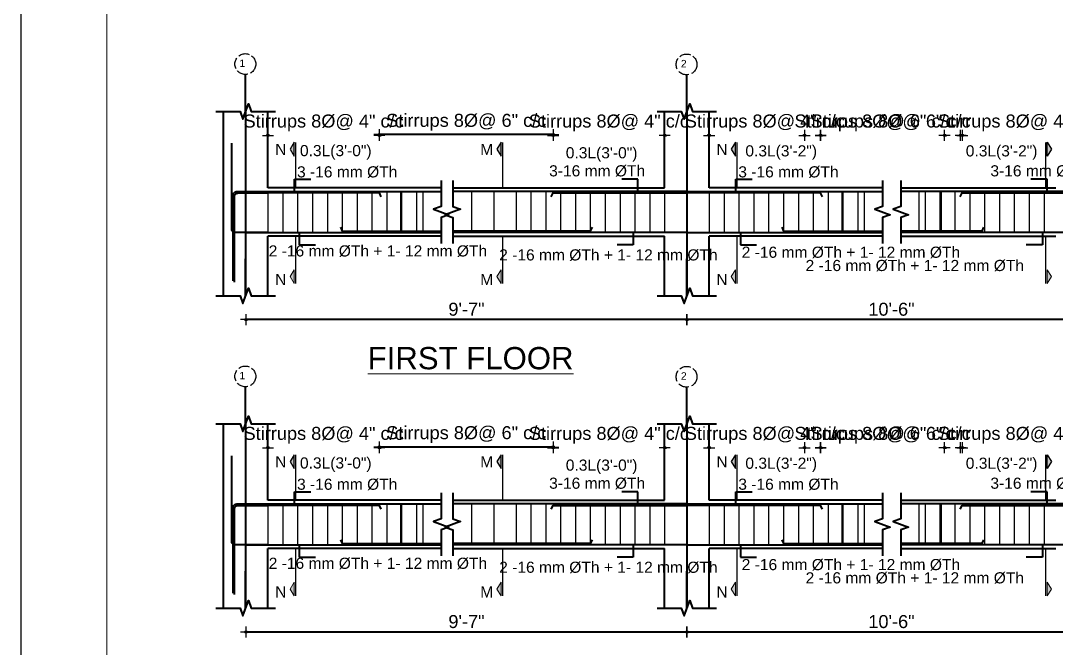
# Model space of a CAD drawing. Header units: inches. Extents: x -4597 to 93300, y -14139 to 5932.
# Drawn here: x 3378 to 3936, y -10343 to -10005 of the extents above; entities that cross this region are included whole.
import ezdxf
from ezdxf.enums import TextEntityAlignment as Align

# ---------------------------------------------------------------- set-up
doc = ezdxf.new("R2010")
doc.units = ezdxf.units.IN
doc.header["$LTSCALE"] = 0.5
doc.header["$MEASUREMENT"] = 0
doc.header["$PDMODE"] = 66
doc.linetypes.add('ACAD_ISO02W100', pattern=[15, 12, -3])
for name, color, linetype, lineweight in [('BAR', 5, 'Continuous', 40), ('ELE1', 3, 'Continuous', 9), ('HATCH1', 4, 'ACAD_ISO02W100', 13), ('TEXT', 220, 'Continuous', 9), ('wall', 20, 'Continuous', 40)]:
    doc.layers.add(name, color=color, linetype=linetype, lineweight=lineweight)
doc.layers.add('DIMENSION', color=5, linetype='Continuous')
doc.layers.add('STIRRUP', color=10, linetype='Continuous')
doc.styles.add('1.8', font='times.ttf', dxfattribs={"width": 0.8, "height": 6})
doc.styles.add('style1', font='arial.ttf', dxfattribs={"height": 7})
doc.dimstyles.new('1.4', dxfattribs={"dimscale": 0, "dimtxt": 6, "dimasz": 0.5, "dimexe": 2, "dimexo": 9, "dimgap": 2, "dimtad": 1, "dimdec": 0, "dimlfac": 0.5, "dimzin": 3, "dimdsep": 46, "dimlunit": 4, "dimtxsty": '1.8', "dimblk": 'DIM', "dimcen": 3, "dimdle": 3, "dimse1": 1, "dimse2": 1, "dimclrd": 256, "dimclre": 256, "dimclrt": 7, "dimadec": 1, "dimazin": 2, "dimtfac": 1, "dimtdec": 0, "dimtix": 1, "dimtofl": 0, "dimtmove": 2, "dimatfit": 3, "dimldrblk": 'ARW', "dimfxl": 2, "dimfrac": 2, "dimtolj": 2, "dimtzin": 0, "dimarcsym": 0})

# ---------------------------------------------------------------- blocks, each defined once
blk = doc.blocks.new('DIM')
at = {"layer": 'DIMENSION'}
h = blk.add_hatch(color=256, dxfattribs=at)
h.paths.add_polyline_path([(0, 1.3), (0, 0), (1.3, 0, 0.414214)])
h.paths.add_polyline_path([(1.3, 0), (0, 0), (0, -1.3, 0.414214)])
h.paths.add_polyline_path([(0, 0), (-1.3, 0, 0.414214), (0, -1.3)])
h.paths.add_polyline_path([(0, 1.3, 0.414214), (-1.3, 0), (0, 0)])
for p, q in [((-6, 0), (6, 0)), ((0, 6), (0, -6))]:
    blk.add_line(p, q, dxfattribs=at)
blk.add_circle((0, 0), 1.28, dxfattribs=at)
blk = doc.blocks.new('*D564')
at = {"layer": 'Defpoints', "color": 0, "ltscale": 10, "transparency": 16777216}
for p in [(88290.17, 16417.21), (88365.52, 16400.67), (88290.17, 16386.15)]:
    blk.add_point(p, dxfattribs=at)
at = {"layer": 'DIMENSION', "lineweight": -2, "ltscale": 10, "transparency": 16777216}
for p, q in [((88289.67, 16417.21), (88289.17, 16417.21)), ((88366.02, 16417.21), (88366.52, 16417.21))]:
    blk.add_line(p, q, dxfattribs=at)
at = {"layer": 'DIMENSION', "lineweight": -2, "ltscale": 10, "transparency": 16777216, "xscale": 0.5, "yscale": 0.5, "zscale": 0.5}
blk.add_blockref('DIM', (88290.17, 16417.21), dxfattribs=at)
at = {"layer": 'DIMENSION', "lineweight": -2, "ltscale": 10, "transparency": 16777216, "xscale": 0.5, "yscale": 0.5, "zscale": 0.5, "rotation": 180}
blk.add_blockref('DIM', (88365.52, 16417.21), dxfattribs=at)
at = {"layer": 'DIMENSION', "color": 7, "ltscale": 10, "transparency": 16777216, "insert": (88327.85, 16423.87), "char_height": 7, "attachment_point": 5, "style": 'style1'}
blk.add_mtext('\\A2;Stirrups 8%%C@ 6" c/c', dxfattribs=at)
blk = doc.blocks.new('ARW')
at = {"layer": 'DIMENSION'}
blk.add_lwpolyline([(10, 0, 0, 6, 0), (0, 0, 0, 0, 0), (10, 0, 0, 0, 0)], format="xyseb", dxfattribs=at)
blk = doc.blocks.new('*D565')
at = {"layer": 'Defpoints', "color": 0, "ltscale": 10, "transparency": 16777216}
for p in [(88230.17, 16417.21), (88230.17, 16403.67), (88290.17, 16386.15)]:
    blk.add_point(p, dxfattribs=at)
at = {"layer": 'DIMENSION', "lineweight": -2, "ltscale": 10, "transparency": 16777216}
for p, q in [((88229.67, 16417.21), (88229.17, 16417.21)), ((88290.67, 16417.21), (88291.17, 16417.21))]:
    blk.add_line(p, q, dxfattribs=at)
at = {"layer": 'DIMENSION', "lineweight": -2, "ltscale": 10, "transparency": 16777216, "xscale": 0.5, "yscale": 0.5, "zscale": 0.5}
blk.add_blockref('DIM', (88230.17, 16417.21), dxfattribs=at)
at = {"layer": 'DIMENSION', "lineweight": -2, "ltscale": 10, "transparency": 16777216, "xscale": 0.5, "yscale": 0.5, "zscale": 0.5, "rotation": 180}
blk.add_blockref('DIM', (88290.17, 16417.21), dxfattribs=at)
at = {"layer": 'DIMENSION', "color": 7, "ltscale": 10, "transparency": 16777216, "insert": (88260.17, 16423.87), "char_height": 7, "attachment_point": 5, "style": 'style1'}
blk.add_mtext('\\A2;Stirrups 8%%C@ 4" c/c', dxfattribs=at)
blk = doc.blocks.new('*D566')
at = {"layer": 'Defpoints', "color": 0, "ltscale": 10, "transparency": 16777216}
for p in [(88206.17, 16417.21), (88206.17, 16403.67), (88146.17, 16386.15)]:
    blk.add_point(p, dxfattribs=at)
at = {"layer": 'DIMENSION', "lineweight": -2, "ltscale": 10, "transparency": 16777216}
for p, q in [((88145.67, 16417.21), (88145.17, 16417.21)), ((88206.67, 16417.21), (88207.17, 16417.21))]:
    blk.add_line(p, q, dxfattribs=at)
at = {"layer": 'DIMENSION', "lineweight": -2, "ltscale": 10, "transparency": 16777216, "xscale": 0.5, "yscale": 0.5, "zscale": 0.5}
blk.add_blockref('DIM', (88146.17, 16417.21), dxfattribs=at)
at = {"layer": 'DIMENSION', "lineweight": -2, "ltscale": 10, "transparency": 16777216, "xscale": 0.5, "yscale": 0.5, "zscale": 0.5, "rotation": 180}
blk.add_blockref('DIM', (88206.17, 16417.21), dxfattribs=at)
at = {"layer": 'DIMENSION', "color": 7, "ltscale": 10, "transparency": 16777216, "insert": (88176.17, 16423.87), "char_height": 7, "attachment_point": 5, "style": 'style1'}
blk.add_mtext('\\A2;Stirrups 8%%C@ 4" c/c', dxfattribs=at)
blk = doc.blocks.new('*D567')
at = {"layer": 'Defpoints', "color": 0, "ltscale": 10, "transparency": 16777216}
for p in [(87992.6, 16417.21), (87992.6, 16403.67), (88052.6, 16386.15)]:
    blk.add_point(p, dxfattribs=at)
at = {"layer": 'DIMENSION', "lineweight": -2, "ltscale": 10, "transparency": 16777216}
for p, q in [((87992.1, 16417.21), (87991.6, 16417.21)), ((88053.1, 16417.21), (88053.6, 16417.21))]:
    blk.add_line(p, q, dxfattribs=at)
at = {"layer": 'DIMENSION', "lineweight": -2, "ltscale": 10, "transparency": 16777216, "xscale": 0.5, "yscale": 0.5, "zscale": 0.5}
blk.add_blockref('DIM', (87992.6, 16417.21), dxfattribs=at)
at = {"layer": 'DIMENSION', "lineweight": -2, "ltscale": 10, "transparency": 16777216, "xscale": 0.5, "yscale": 0.5, "zscale": 0.5, "rotation": 180}
blk.add_blockref('DIM', (88052.6, 16417.21), dxfattribs=at)
at = {"layer": 'DIMENSION', "color": 7, "ltscale": 10, "transparency": 16777216, "insert": (88022.6, 16423.87), "char_height": 7, "attachment_point": 5, "style": 'style1'}
blk.add_mtext('\\A2;Stirrups 8%%C@ 4" c/c', dxfattribs=at)
blk = doc.blocks.new('*D765')
at = {"layer": 'Defpoints', "color": 0, "ltscale": 10, "transparency": 16777216}
for p in [(88052.6, 16417.58), (88052.6, 16386.15), (88146.17, 16386.15)]:
    blk.add_point(p, dxfattribs=at)
at = {"layer": 'DIMENSION', "lineweight": -2, "ltscale": 10, "transparency": 16777216}
blk.add_line((88145.67, 16417.58), (88053.1, 16417.58), dxfattribs=at)
at = {"layer": 'DIMENSION', "lineweight": -2, "ltscale": 10, "transparency": 16777216, "xscale": 0.5, "yscale": 0.5, "zscale": 0.5, "rotation": 180}
blk.add_blockref('DIM', (88052.6, 16417.58), dxfattribs=at)
at = {"layer": 'DIMENSION', "lineweight": -2, "ltscale": 10, "transparency": 16777216, "xscale": 0.5, "yscale": 0.5, "zscale": 0.5}
blk.add_blockref('DIM', (88146.17, 16417.58), dxfattribs=at)
at = {"layer": 'DIMENSION', "color": 7, "ltscale": 10, "transparency": 16777216, "insert": (88099.39, 16424.24), "char_height": 7, "attachment_point": 5, "style": 'style1'}
blk.add_mtext('\\A2;Stirrups 8%%C@ 6" c/c', dxfattribs=at)
blk = doc.blocks.new('*D568')
at = {"layer": 'Defpoints', "color": 0, "ltscale": 10, "transparency": 16777216}
for p in [(88218.17, 16330.71), (88438.43, 16330.71), (88218.17, 16317.9)]:
    blk.add_point(p, dxfattribs=at)
at = {"layer": 'DIMENSION', "lineweight": -2, "ltscale": 10, "transparency": 16777216}
blk.add_line((88437.93, 16317.9), (88218.67, 16317.9), dxfattribs=at)
at = {"layer": 'DIMENSION', "lineweight": -2, "ltscale": 10, "transparency": 16777216, "xscale": 0.5, "yscale": 0.5, "zscale": 0.5, "rotation": 180}
blk.add_blockref('DIM', (88218.17, 16317.9), dxfattribs=at)
at = {"layer": 'DIMENSION', "lineweight": -2, "ltscale": 10, "transparency": 16777216, "xscale": 0.5, "yscale": 0.5, "zscale": 0.5}
blk.add_blockref('DIM', (88438.43, 16317.9), dxfattribs=at)
at = {"layer": 'DIMENSION', "color": 7, "ltscale": 10, "transparency": 16777216, "insert": (88328.3, 16323.48), "char_height": 7, "attachment_point": 5, "style": 'style1'}
blk.add_mtext('\\A2;10\'-6"', dxfattribs=at)
blk = doc.blocks.new('*D569')
at = {"layer": 'Defpoints', "color": 0, "ltscale": 10, "transparency": 16777216}
for p in [(87980.82, 16330.71), (88218.17, 16330.71), (87980.82, 16317.9)]:
    blk.add_point(p, dxfattribs=at)
at = {"layer": 'DIMENSION', "lineweight": -2, "ltscale": 10, "transparency": 16777216}
blk.add_line((88217.67, 16317.9), (87981.32, 16317.9), dxfattribs=at)
at = {"layer": 'DIMENSION', "lineweight": -2, "ltscale": 10, "transparency": 16777216, "xscale": 0.5, "yscale": 0.5, "zscale": 0.5, "rotation": 180}
blk.add_blockref('DIM', (87980.82, 16317.9), dxfattribs=at)
at = {"layer": 'DIMENSION', "lineweight": -2, "ltscale": 10, "transparency": 16777216, "xscale": 0.5, "yscale": 0.5, "zscale": 0.5}
blk.add_blockref('DIM', (88218.17, 16317.9), dxfattribs=at)
at = {"layer": 'DIMENSION', "color": 7, "ltscale": 10, "transparency": 16777216, "insert": (88099.49, 16323.48), "char_height": 7, "attachment_point": 5, "style": 'style1'}
blk.add_mtext('\\A2;9\'-7"', dxfattribs=at)
blk = doc.blocks.new('*D572')
at = {"layer": 'Defpoints', "color": 0, "ltscale": 10, "transparency": 16777216}
for p in [(88356.87, 16417.21), (88281.52, 16400.67), (88356.87, 16386.15)]:
    blk.add_point(p, dxfattribs=at)
at = {"layer": 'DIMENSION', "lineweight": -2, "ltscale": 10, "transparency": 16777216}
for p, q in [((88281.02, 16417.21), (88280.52, 16417.21)), ((88357.37, 16417.21), (88357.87, 16417.21))]:
    blk.add_line(p, q, dxfattribs=at)
at = {"layer": 'DIMENSION', "lineweight": -2, "ltscale": 10, "transparency": 16777216, "xscale": 0.5, "yscale": 0.5, "zscale": 0.5}
blk.add_blockref('DIM', (88281.52, 16417.21), dxfattribs=at)
at = {"layer": 'DIMENSION', "lineweight": -2, "ltscale": 10, "transparency": 16777216, "xscale": 0.5, "yscale": 0.5, "zscale": 0.5, "rotation": 180}
blk.add_blockref('DIM', (88356.87, 16417.21), dxfattribs=at)
at = {"layer": 'DIMENSION', "color": 7, "ltscale": 10, "transparency": 16777216, "insert": (88319.2, 16423.87), "char_height": 7, "attachment_point": 5, "style": 'style1'}
blk.add_mtext('\\A2;Stirrups 8%%C@ 6" c/c', dxfattribs=at)
blk = doc.blocks.new('*D573')
at = {"layer": 'Defpoints', "color": 0, "ltscale": 10, "transparency": 16777216}
for p in [(88426.43, 16417.21), (88426.43, 16403.67), (88366.43, 16386.15)]:
    blk.add_point(p, dxfattribs=at)
at = {"layer": 'DIMENSION', "lineweight": -2, "ltscale": 10, "transparency": 16777216}
for p, q in [((88365.93, 16417.21), (88365.43, 16417.21)), ((88426.93, 16417.21), (88427.43, 16417.21))]:
    blk.add_line(p, q, dxfattribs=at)
at = {"layer": 'DIMENSION', "lineweight": -2, "ltscale": 10, "transparency": 16777216, "xscale": 0.5, "yscale": 0.5, "zscale": 0.5}
blk.add_blockref('DIM', (88366.43, 16417.21), dxfattribs=at)
at = {"layer": 'DIMENSION', "lineweight": -2, "ltscale": 10, "transparency": 16777216, "xscale": 0.5, "yscale": 0.5, "zscale": 0.5, "rotation": 180}
blk.add_blockref('DIM', (88426.43, 16417.21), dxfattribs=at)
at = {"layer": 'DIMENSION', "color": 7, "ltscale": 10, "transparency": 16777216, "insert": (88396.43, 16423.87), "char_height": 7, "attachment_point": 5, "style": 'style1'}
blk.add_mtext('\\A2;Stirrups 8%%C@ 4" c/c', dxfattribs=at)
blk = doc.blocks.new('*D592')
at = {"layer": 'Defpoints', "color": 0, "ltscale": 10, "transparency": 16777216}
for p in [(88290.17, 16585.5), (88365.52, 16568.96), (88290.17, 16554.45)]:
    blk.add_point(p, dxfattribs=at)
at = {"layer": 'DIMENSION', "lineweight": -2, "ltscale": 10, "transparency": 16777216}
for p, q in [((88289.67, 16585.5), (88289.17, 16585.5)), ((88366.02, 16585.5), (88366.52, 16585.5))]:
    blk.add_line(p, q, dxfattribs=at)
at = {"layer": 'DIMENSION', "lineweight": -2, "ltscale": 10, "transparency": 16777216, "xscale": 0.5, "yscale": 0.5, "zscale": 0.5}
blk.add_blockref('DIM', (88290.17, 16585.5), dxfattribs=at)
at = {"layer": 'DIMENSION', "lineweight": -2, "ltscale": 10, "transparency": 16777216, "xscale": 0.5, "yscale": 0.5, "zscale": 0.5, "rotation": 180}
blk.add_blockref('DIM', (88365.52, 16585.5), dxfattribs=at)
at = {"layer": 'DIMENSION', "color": 7, "ltscale": 10, "transparency": 16777216, "insert": (88327.85, 16592.16), "char_height": 7, "attachment_point": 5, "style": 'style1'}
blk.add_mtext('\\A2;Stirrups 8%%C@ 6" c/c', dxfattribs=at)
blk = doc.blocks.new('*D593')
at = {"layer": 'Defpoints', "color": 0, "ltscale": 10, "transparency": 16777216}
for p in [(88230.17, 16585.5), (88230.17, 16571.96), (88290.17, 16554.45)]:
    blk.add_point(p, dxfattribs=at)
at = {"layer": 'DIMENSION', "lineweight": -2, "ltscale": 10, "transparency": 16777216}
for p, q in [((88229.67, 16585.5), (88229.17, 16585.5)), ((88290.67, 16585.5), (88291.17, 16585.5))]:
    blk.add_line(p, q, dxfattribs=at)
at = {"layer": 'DIMENSION', "lineweight": -2, "ltscale": 10, "transparency": 16777216, "xscale": 0.5, "yscale": 0.5, "zscale": 0.5}
blk.add_blockref('DIM', (88230.17, 16585.5), dxfattribs=at)
at = {"layer": 'DIMENSION', "lineweight": -2, "ltscale": 10, "transparency": 16777216, "xscale": 0.5, "yscale": 0.5, "zscale": 0.5, "rotation": 180}
blk.add_blockref('DIM', (88290.17, 16585.5), dxfattribs=at)
at = {"layer": 'DIMENSION', "color": 7, "ltscale": 10, "transparency": 16777216, "insert": (88260.17, 16592.16), "char_height": 7, "attachment_point": 5, "style": 'style1'}
blk.add_mtext('\\A2;Stirrups 8%%C@ 4" c/c', dxfattribs=at)
blk = doc.blocks.new('*D594')
at = {"layer": 'Defpoints', "color": 0, "ltscale": 10, "transparency": 16777216}
for p in [(88206.17, 16585.5), (88206.17, 16571.96), (88146.17, 16554.45)]:
    blk.add_point(p, dxfattribs=at)
at = {"layer": 'DIMENSION', "lineweight": -2, "ltscale": 10, "transparency": 16777216}
for p, q in [((88145.67, 16585.5), (88145.17, 16585.5)), ((88206.67, 16585.5), (88207.17, 16585.5))]:
    blk.add_line(p, q, dxfattribs=at)
at = {"layer": 'DIMENSION', "lineweight": -2, "ltscale": 10, "transparency": 16777216, "xscale": 0.5, "yscale": 0.5, "zscale": 0.5}
blk.add_blockref('DIM', (88146.17, 16585.5), dxfattribs=at)
at = {"layer": 'DIMENSION', "lineweight": -2, "ltscale": 10, "transparency": 16777216, "xscale": 0.5, "yscale": 0.5, "zscale": 0.5, "rotation": 180}
blk.add_blockref('DIM', (88206.17, 16585.5), dxfattribs=at)
at = {"layer": 'DIMENSION', "color": 7, "ltscale": 10, "transparency": 16777216, "insert": (88176.17, 16592.16), "char_height": 7, "attachment_point": 5, "style": 'style1'}
blk.add_mtext('\\A2;Stirrups 8%%C@ 4" c/c', dxfattribs=at)
blk = doc.blocks.new('*D595')
at = {"layer": 'Defpoints', "color": 0, "ltscale": 10, "transparency": 16777216}
for p in [(87992.6, 16585.5), (87992.6, 16571.96), (88052.6, 16554.45)]:
    blk.add_point(p, dxfattribs=at)
at = {"layer": 'DIMENSION', "lineweight": -2, "ltscale": 10, "transparency": 16777216}
for p, q in [((87992.1, 16585.5), (87991.6, 16585.5)), ((88053.1, 16585.5), (88053.6, 16585.5))]:
    blk.add_line(p, q, dxfattribs=at)
at = {"layer": 'DIMENSION', "lineweight": -2, "ltscale": 10, "transparency": 16777216, "xscale": 0.5, "yscale": 0.5, "zscale": 0.5}
blk.add_blockref('DIM', (87992.6, 16585.5), dxfattribs=at)
at = {"layer": 'DIMENSION', "lineweight": -2, "ltscale": 10, "transparency": 16777216, "xscale": 0.5, "yscale": 0.5, "zscale": 0.5, "rotation": 180}
blk.add_blockref('DIM', (88052.6, 16585.5), dxfattribs=at)
at = {"layer": 'DIMENSION', "color": 7, "ltscale": 10, "transparency": 16777216, "insert": (88022.6, 16592.16), "char_height": 7, "attachment_point": 5, "style": 'style1'}
blk.add_mtext('\\A2;Stirrups 8%%C@ 4" c/c', dxfattribs=at)
blk = doc.blocks.new('*D767')
at = {"layer": 'Defpoints', "color": 0, "ltscale": 10, "transparency": 16777216}
for p in [(88052.6, 16585.87), (88052.6, 16554.45), (88146.17, 16554.45)]:
    blk.add_point(p, dxfattribs=at)
at = {"layer": 'DIMENSION', "lineweight": -2, "ltscale": 10, "transparency": 16777216}
blk.add_line((88145.67, 16585.87), (88053.1, 16585.87), dxfattribs=at)
at = {"layer": 'DIMENSION', "lineweight": -2, "ltscale": 10, "transparency": 16777216, "xscale": 0.5, "yscale": 0.5, "zscale": 0.5, "rotation": 180}
blk.add_blockref('DIM', (88052.6, 16585.87), dxfattribs=at)
at = {"layer": 'DIMENSION', "lineweight": -2, "ltscale": 10, "transparency": 16777216, "xscale": 0.5, "yscale": 0.5, "zscale": 0.5}
blk.add_blockref('DIM', (88146.17, 16585.87), dxfattribs=at)
at = {"layer": 'DIMENSION', "color": 7, "ltscale": 10, "transparency": 16777216, "insert": (88099.39, 16592.53), "char_height": 7, "attachment_point": 5, "style": 'style1'}
blk.add_mtext('\\A2;Stirrups 8%%C@ 6" c/c', dxfattribs=at)
blk = doc.blocks.new('*D596')
at = {"layer": 'Defpoints', "color": 0, "ltscale": 10, "transparency": 16777216}
for p in [(88218.17, 16499.01), (88438.43, 16499.01), (88218.17, 16486.19)]:
    blk.add_point(p, dxfattribs=at)
at = {"layer": 'DIMENSION', "lineweight": -2, "ltscale": 10, "transparency": 16777216}
blk.add_line((88437.93, 16486.19), (88218.67, 16486.19), dxfattribs=at)
at = {"layer": 'DIMENSION', "lineweight": -2, "ltscale": 10, "transparency": 16777216, "xscale": 0.5, "yscale": 0.5, "zscale": 0.5, "rotation": 180}
blk.add_blockref('DIM', (88218.17, 16486.19), dxfattribs=at)
at = {"layer": 'DIMENSION', "lineweight": -2, "ltscale": 10, "transparency": 16777216, "xscale": 0.5, "yscale": 0.5, "zscale": 0.5}
blk.add_blockref('DIM', (88438.43, 16486.19), dxfattribs=at)
at = {"layer": 'DIMENSION', "color": 7, "ltscale": 10, "transparency": 16777216, "insert": (88328.3, 16491.77), "char_height": 7, "attachment_point": 5, "style": 'style1'}
blk.add_mtext('\\A2;10\'-6"', dxfattribs=at)
blk = doc.blocks.new('*D597')
at = {"layer": 'Defpoints', "color": 0, "ltscale": 10, "transparency": 16777216}
for p in [(87980.82, 16499.01), (88218.17, 16499.01), (87980.82, 16486.19)]:
    blk.add_point(p, dxfattribs=at)
at = {"layer": 'DIMENSION', "lineweight": -2, "ltscale": 10, "transparency": 16777216}
blk.add_line((88217.67, 16486.19), (87981.32, 16486.19), dxfattribs=at)
at = {"layer": 'DIMENSION', "lineweight": -2, "ltscale": 10, "transparency": 16777216, "xscale": 0.5, "yscale": 0.5, "zscale": 0.5, "rotation": 180}
blk.add_blockref('DIM', (87980.82, 16486.19), dxfattribs=at)
at = {"layer": 'DIMENSION', "lineweight": -2, "ltscale": 10, "transparency": 16777216, "xscale": 0.5, "yscale": 0.5, "zscale": 0.5}
blk.add_blockref('DIM', (88218.17, 16486.19), dxfattribs=at)
at = {"layer": 'DIMENSION', "color": 7, "ltscale": 10, "transparency": 16777216, "insert": (88099.49, 16491.77), "char_height": 7, "attachment_point": 5, "style": 'style1'}
blk.add_mtext('\\A2;9\'-7"', dxfattribs=at)
blk = doc.blocks.new('*D600')
at = {"layer": 'Defpoints', "color": 0, "ltscale": 10, "transparency": 16777216}
for p in [(88356.87, 16585.5), (88281.52, 16568.96), (88356.87, 16554.45)]:
    blk.add_point(p, dxfattribs=at)
at = {"layer": 'DIMENSION', "lineweight": -2, "ltscale": 10, "transparency": 16777216}
for p, q in [((88281.02, 16585.5), (88280.52, 16585.5)), ((88357.37, 16585.5), (88357.87, 16585.5))]:
    blk.add_line(p, q, dxfattribs=at)
at = {"layer": 'DIMENSION', "lineweight": -2, "ltscale": 10, "transparency": 16777216, "xscale": 0.5, "yscale": 0.5, "zscale": 0.5}
blk.add_blockref('DIM', (88281.52, 16585.5), dxfattribs=at)
at = {"layer": 'DIMENSION', "lineweight": -2, "ltscale": 10, "transparency": 16777216, "xscale": 0.5, "yscale": 0.5, "zscale": 0.5, "rotation": 180}
blk.add_blockref('DIM', (88356.87, 16585.5), dxfattribs=at)
at = {"layer": 'DIMENSION', "color": 7, "ltscale": 10, "transparency": 16777216, "insert": (88319.2, 16592.16), "char_height": 7, "attachment_point": 5, "style": 'style1'}
blk.add_mtext('\\A2;Stirrups 8%%C@ 6" c/c', dxfattribs=at)
blk = doc.blocks.new('*D601')
at = {"layer": 'Defpoints', "color": 0, "ltscale": 10, "transparency": 16777216}
for p in [(88426.43, 16585.5), (88426.43, 16571.96), (88366.43, 16554.45)]:
    blk.add_point(p, dxfattribs=at)
at = {"layer": 'DIMENSION', "lineweight": -2, "ltscale": 10, "transparency": 16777216}
for p, q in [((88365.93, 16585.5), (88365.43, 16585.5)), ((88426.93, 16585.5), (88427.43, 16585.5))]:
    blk.add_line(p, q, dxfattribs=at)
at = {"layer": 'DIMENSION', "lineweight": -2, "ltscale": 10, "transparency": 16777216, "xscale": 0.5, "yscale": 0.5, "zscale": 0.5}
blk.add_blockref('DIM', (88366.43, 16585.5), dxfattribs=at)
at = {"layer": 'DIMENSION', "lineweight": -2, "ltscale": 10, "transparency": 16777216, "xscale": 0.5, "yscale": 0.5, "zscale": 0.5, "rotation": 180}
blk.add_blockref('DIM', (88426.43, 16585.5), dxfattribs=at)
at = {"layer": 'DIMENSION', "color": 7, "ltscale": 10, "transparency": 16777216, "insert": (88396.43, 16592.16), "char_height": 7, "attachment_point": 5, "style": 'style1'}
blk.add_mtext('\\A2;Stirrups 8%%C@ 4" c/c', dxfattribs=at)
blk = doc.blocks.new('1111111')
at = {"layer": 'TEXT', "ltscale": 10}
for points in [[(88006.8, 16581.74), (88006.8, 16574.24), (88004.49, 16577.99)], [(88118.18, 16581.74), (88118.18, 16574.24), (88115.87, 16577.99)], [(88244.37, 16581.74), (88244.37, 16574.24), (88242.06, 16577.99)], [(88412.22, 16581.74), (88412.22, 16574.24), (88414.53, 16577.99)], [(88006.8, 16505.61), (88006.8, 16513.11), (88004.49, 16509.36)], [(88118.18, 16505.61), (88118.18, 16513.11), (88115.87, 16509.36)], [(88244.37, 16505.61), (88244.37, 16513.11), (88242.06, 16509.36)], [(88412.22, 16505.61), (88412.22, 16513.11), (88414.53, 16509.36)], [(88006.8, 16413.45), (88006.8, 16405.95), (88004.49, 16409.7)], [(88118.18, 16413.45), (88118.18, 16405.95), (88115.87, 16409.7)], [(88244.37, 16413.45), (88244.37, 16405.95), (88242.06, 16409.7)], [(88412.22, 16413.45), (88412.22, 16405.95), (88414.53, 16409.7)], [(88006.8, 16337.31), (88006.8, 16344.81), (88004.49, 16341.06)], [(88118.18, 16337.31), (88118.18, 16344.81), (88115.87, 16341.06)], [(88244.37, 16337.31), (88244.37, 16344.81), (88242.06, 16341.06)], [(88412.22, 16337.31), (88412.22, 16344.81), (88414.53, 16341.06)]]:
    blk.add_hatch(color=256, dxfattribs=at).paths.add_polyline_path(points)
for p, q in [((87980.6, 16598.36), (87980.6, 16618.32)), ((88218.17, 16598.36), (88218.17, 16618.32)), ((87980.6, 16598.36), (87980.6, 16499.01)), ((88218.17, 16598.36), (88218.17, 16499.01)), ((87980.6, 16499.01), (87980.6, 16518.96)), ((88218.17, 16499.01), (88218.17, 16518.96)), ((87980.6, 16430.07), (87980.6, 16450.02)), ((88218.17, 16430.07), (88218.17, 16450.02)), ((87980.6, 16430.07), (87980.6, 16330.71)), ((88218.17, 16430.07), (88218.17, 16330.71)), ((87980.6, 16330.71), (87980.6, 16350.67)), ((88218.17, 16330.71), (88218.17, 16350.67))]:
    blk.add_line(p, q)
at = {"ltscale": 10}
for p, q in [((87968.6, 16554.45), (87968.6, 16598.36)), ((87992.6, 16557.2), (87992.6, 16598.36)), ((88206.17, 16557.2), (88206.17, 16598.36)), ((88230.17, 16557.2), (88230.17, 16598.36)), ((87968.6, 16499.01), (87968.6, 16554.45)), ((88085.95, 16557.2), (87992.6, 16557.2)), ((88092.17, 16557.2), (88206.17, 16557.2)), ((88323.52, 16557.2), (88230.17, 16557.2)), ((88333.34, 16557.2), (88416.87, 16557.2)), ((88085.95, 16531.2), (87992.6, 16531.2)), ((87992.6, 16499.01), (87992.6, 16531.2)), ((88092.17, 16531.2), (88206.17, 16531.2)), ((88206.17, 16499.01), (88206.17, 16531.2)), ((88323.52, 16531.2), (88230.17, 16531.2)), ((88230.17, 16499.01), (88230.17, 16531.2)), ((88333.34, 16531.2), (88416.87, 16531.2)), ((87968.6, 16386.15), (87968.6, 16430.07)), ((87992.6, 16388.9), (87992.6, 16430.07)), ((88206.17, 16388.9), (88206.17, 16430.07)), ((88230.17, 16388.9), (88230.17, 16430.07)), ((87968.6, 16330.71), (87968.6, 16386.15)), ((88085.95, 16388.9), (87992.6, 16388.9)), ((88092.17, 16388.9), (88206.17, 16388.9)), ((88323.52, 16388.9), (88230.17, 16388.9)), ((88333.34, 16388.9), (88416.87, 16388.9)), ((88085.95, 16362.9), (87992.6, 16362.9)), ((87992.6, 16330.71), (87992.6, 16362.9)), ((88092.17, 16362.9), (88206.17, 16362.9)), ((88206.17, 16330.71), (88206.17, 16362.9)), ((88323.52, 16362.9), (88230.17, 16362.9)), ((88230.17, 16330.71), (88230.17, 16362.9)), ((88333.34, 16362.9), (88416.87, 16362.9))]:
    blk.add_line(p, q, dxfattribs=at)
at = {"linetype": 'Continuous', "ltscale": 10}
for points in [[(87964.6, 16598.36), (87977.6, 16598.36), (87979.1, 16594.24), (87982.1, 16602.48), (87983.6, 16598.36), (87996.6, 16598.36)], [(88202.17, 16598.36), (88215.17, 16598.36), (88216.67, 16594.24), (88219.67, 16602.48), (88221.17, 16598.36), (88234.17, 16598.36)], [(88085.95, 16561.2), (88085.95, 16547.2), (88081.83, 16545.7), (88090.07, 16542.7), (88085.95, 16541.2), (88085.95, 16527.2)], [(88085.95, 16561.2), (88085.95, 16547.2), (88081.83, 16545.7), (88090.07, 16542.7), (88085.95, 16541.2), (88085.95, 16527.2)], [(88092.17, 16561.2), (88092.17, 16547.2), (88096.29, 16545.7), (88088.05, 16542.7), (88092.17, 16541.2), (88092.17, 16527.2)], [(88092.17, 16561.2), (88092.17, 16547.2), (88096.29, 16545.7), (88088.05, 16542.7), (88092.17, 16541.2), (88092.17, 16527.2)], [(88323.52, 16561.2), (88323.52, 16547.2), (88319.4, 16545.7), (88327.64, 16542.7), (88323.52, 16541.2), (88323.52, 16527.2)], [(88323.52, 16561.2), (88323.52, 16547.2), (88319.4, 16545.7), (88327.64, 16542.7), (88323.52, 16541.2), (88323.52, 16527.2)], [(88333.34, 16561.2), (88333.34, 16547.2), (88329.22, 16545.7), (88337.47, 16542.7), (88333.34, 16541.2), (88333.34, 16527.2)], [(87964.6, 16499.01), (87977.6, 16499.01), (87979.1, 16494.88), (87982.1, 16503.13), (87983.6, 16499.01), (87996.6, 16499.01)], [(88202.17, 16499.01), (88215.17, 16499.01), (88216.67, 16494.88), (88219.67, 16503.13), (88221.17, 16499.01), (88234.17, 16499.01)], [(87964.6, 16430.07), (87977.6, 16430.07), (87979.1, 16425.95), (87982.1, 16434.19), (87983.6, 16430.07), (87996.6, 16430.07)], [(88202.17, 16430.07), (88215.17, 16430.07), (88216.67, 16425.95), (88219.67, 16434.19), (88221.17, 16430.07), (88234.17, 16430.07)], [(88085.95, 16392.9), (88085.95, 16378.9), (88081.83, 16377.4), (88090.07, 16374.4), (88085.95, 16372.9), (88085.95, 16358.9)], [(88085.95, 16392.9), (88085.95, 16378.9), (88081.83, 16377.4), (88090.07, 16374.4), (88085.95, 16372.9), (88085.95, 16358.9)], [(88092.17, 16392.9), (88092.17, 16378.9), (88096.29, 16377.4), (88088.05, 16374.4), (88092.17, 16372.9), (88092.17, 16358.9)], [(88092.17, 16392.9), (88092.17, 16378.9), (88096.29, 16377.4), (88088.05, 16374.4), (88092.17, 16372.9), (88092.17, 16358.9)], [(88323.52, 16392.9), (88323.52, 16378.9), (88319.4, 16377.4), (88327.64, 16374.4), (88323.52, 16372.9), (88323.52, 16358.9)], [(88323.52, 16392.9), (88323.52, 16378.9), (88319.4, 16377.4), (88327.64, 16374.4), (88323.52, 16372.9), (88323.52, 16358.9)], [(88333.34, 16392.9), (88333.34, 16378.9), (88329.22, 16377.4), (88337.47, 16374.4), (88333.34, 16372.9), (88333.34, 16358.9)], [(87964.6, 16330.71), (87977.6, 16330.71), (87979.1, 16326.59), (87982.1, 16334.83), (87983.6, 16330.71), (87996.6, 16330.71)], [(88202.17, 16330.71), (88215.17, 16330.71), (88216.67, 16326.59), (88219.67, 16334.83), (88221.17, 16330.71), (88234.17, 16330.71)]]:
    blk.add_lwpolyline(points, dxfattribs=at)
at = {"layer": 'BAR', "ltscale": 10}
for p, q in [((87980.6, 16555.2), (88085.95, 16555.2)), ((88218.17, 16555.2), (88092.17, 16555.2)), ((88218.17, 16555.2), (88323.52, 16555.2)), ((88428.87, 16555.2), (88333.34, 16555.2)), ((87980.6, 16533.2), (88085.95, 16533.2)), ((88218.17, 16533.2), (88092.17, 16533.2)), ((88218.17, 16533.2), (88323.52, 16533.2)), ((88428.87, 16533.2), (88333.34, 16533.2)), ((87980.6, 16386.9), (88085.95, 16386.9)), ((88218.17, 16386.9), (88092.17, 16386.9)), ((88218.17, 16386.9), (88323.52, 16386.9)), ((88428.87, 16386.9), (88333.34, 16386.9)), ((87980.6, 16364.9), (88085.95, 16364.9)), ((88218.17, 16364.9), (88092.17, 16364.9)), ((88218.17, 16364.9), (88323.52, 16364.9)), ((88428.87, 16364.9), (88333.34, 16364.9))]:
    blk.add_line(p, q, dxfattribs=at)
for points in [[(87992.6, 16533.2), (87975.12, 16533.2, -0.414214), (87973.1, 16535.21), (87973.1, 16581.2)], [(87973.85, 16507.2), (87973.85, 16553.18, -0.414214), (87975.87, 16555.2), (87992.6, 16555.2)], [(87974.6, 16506.45), (87974.6, 16552.43, -0.414214), (87976.62, 16554.45), (87992.6, 16554.45)], [(87992.6, 16364.9), (87975.12, 16364.9, -0.414214), (87973.1, 16366.92), (87973.1, 16412.9)], [(87973.85, 16338.9), (87973.85, 16384.89, -0.414214), (87975.87, 16386.9), (87992.6, 16386.9)], [(87974.6, 16338.15), (87974.6, 16384.14, -0.414214), (87976.62, 16386.15), (87992.6, 16386.15)]]:
    blk.add_lwpolyline(points, format="xyb", dxfattribs=at)
for points in [[(88053.65, 16552.45), (88052.6, 16554.45), (87980.6, 16554.45)], [(88145.13, 16552.45), (88146.17, 16554.45), (88218.17, 16554.45)], [(88291.21, 16552.45), (88290.17, 16554.45), (88218.17, 16554.45)], [(88365.38, 16552.45), (88366.43, 16554.45), (88438.43, 16554.45)], [(88031.65, 16535.95), (88032.6, 16533.95), (88085.95, 16533.95)], [(88167.12, 16535.95), (88166.17, 16533.95), (88092.17, 16533.95)], [(88269.21, 16535.95), (88270.17, 16533.95), (88323.52, 16533.95)], [(88377.83, 16535.95), (88376.87, 16533.95), (88333.34, 16533.95)], [(88053.65, 16384.15), (88052.6, 16386.15), (87980.6, 16386.15)], [(88145.13, 16384.15), (88146.17, 16386.15), (88218.17, 16386.15)], [(88291.21, 16384.15), (88290.17, 16386.15), (88218.17, 16386.15)], [(88365.38, 16384.15), (88366.43, 16386.15), (88438.43, 16386.15)], [(88031.65, 16367.65), (88032.6, 16365.65), (88085.95, 16365.65)], [(88167.12, 16367.65), (88166.17, 16365.65), (88092.17, 16365.65)], [(88269.21, 16367.65), (88270.17, 16365.65), (88323.52, 16365.65)], [(88377.83, 16367.65), (88376.87, 16365.65), (88333.34, 16365.65)]]:
    blk.add_lwpolyline(points, dxfattribs=at)
at = {"layer": 'DIMENSION', "ltscale": 10}
for p, q in [((88007.66, 16557.2), (88007.66, 16581.7)), ((88119.04, 16557.2), (88119.04, 16581.7)), ((88245.23, 16557.2), (88245.23, 16581.7)), ((88411.37, 16557.2), (88411.37, 16581.7)), ((88007.66, 16505.65), (88007.66, 16531.2)), ((88119.04, 16505.65), (88119.04, 16531.2)), ((88245.23, 16505.65), (88245.23, 16531.2)), ((88411.37, 16505.65), (88411.37, 16531.2)), ((88007.66, 16388.9), (88007.66, 16413.4)), ((88119.04, 16388.9), (88119.04, 16413.4)), ((88245.23, 16388.9), (88245.23, 16413.4)), ((88411.37, 16388.9), (88411.37, 16413.4)), ((88007.66, 16337.36), (88007.66, 16362.9)), ((88119.04, 16337.36), (88119.04, 16362.9)), ((88245.23, 16337.36), (88245.23, 16362.9)), ((88411.37, 16337.36), (88411.37, 16362.9))]:
    blk.add_line(p, q, dxfattribs=at)
for points in [[(88006.8, 16574.24), (88006.8, 16581.74), (88004.49, 16577.99), (88006.8, 16574.24)], [(88118.18, 16574.24), (88118.18, 16581.74), (88115.87, 16577.99), (88118.18, 16574.24)], [(88244.37, 16574.24), (88244.37, 16581.74), (88242.06, 16577.99), (88244.37, 16574.24)], [(88412.22, 16574.24), (88412.22, 16581.74), (88414.53, 16577.99), (88412.22, 16574.24)], [(88006.8, 16405.95), (88006.8, 16413.45), (88004.49, 16409.7), (88006.8, 16405.95)], [(88118.18, 16405.95), (88118.18, 16413.45), (88115.87, 16409.7), (88118.18, 16405.95)], [(88244.37, 16405.95), (88244.37, 16413.45), (88242.06, 16409.7), (88244.37, 16405.95)], [(88412.22, 16405.95), (88412.22, 16413.45), (88414.53, 16409.7), (88412.22, 16405.95)]]:
    blk.add_lwpolyline(points, dxfattribs=at)
at = {"layer": 'HATCH1', "lineweight": 25}
for centre in [(87980.44, 16623.91), (88218, 16623.69), (87980.44, 16455.62), (88218, 16455.4)]:
    blk.add_circle(centre, 5.6, dxfattribs=at)
at = {"layer": 'STIRRUP'}
for p, q in [((87992.6, 16555.6), (87992.6, 16532.8)), ((88000.6, 16555.6), (88000.6, 16532.8)), ((88008.6, 16555.6), (88008.6, 16532.8)), ((88016.6, 16555.6), (88016.6, 16532.8)), ((88024.6, 16555.6), (88024.6, 16532.8)), ((88032.6, 16555.6), (88032.6, 16532.8)), ((88040.6, 16555.6), (88040.6, 16532.8)), ((88048.6, 16555.6), (88048.6, 16532.8)), ((88056.6, 16555.6), (88056.6, 16532.8)), ((88063.95, 16555.6), (88063.95, 16532.8)), ((88064.6, 16555.6), (88064.6, 16532.8)), ((88072.6, 16555.6), (88072.6, 16532.8)), ((88075.95, 16555.6), (88075.95, 16532.8)), ((88102.17, 16555.6), (88102.17, 16532.8)), ((88114.17, 16555.6), (88114.17, 16532.8)), ((88126.17, 16555.6), (88126.17, 16532.8)), ((88134.17, 16555.6), (88134.17, 16532.8)), ((88142.17, 16555.6), (88142.17, 16532.8)), ((88150.17, 16555.6), (88150.17, 16532.8)), ((88158.17, 16555.6), (88158.17, 16532.8)), ((88166.17, 16555.6), (88166.17, 16532.8)), ((88174.17, 16555.6), (88174.17, 16532.8)), ((88182.17, 16555.6), (88182.17, 16532.8)), ((88190.17, 16555.6), (88190.17, 16532.8)), ((88198.17, 16555.6), (88198.17, 16532.8)), ((88206.17, 16555.6), (88206.17, 16532.8)), ((88230.17, 16555.6), (88230.17, 16532.8)), ((88238.17, 16555.6), (88238.17, 16532.8)), ((88246.17, 16555.6), (88246.17, 16532.8)), ((88254.17, 16555.6), (88254.17, 16532.8)), ((88262.17, 16555.6), (88262.17, 16532.8)), ((88270.17, 16555.6), (88270.17, 16532.8)), ((88278.17, 16555.6), (88278.17, 16532.8)), ((88286.17, 16555.6), (88286.17, 16532.8)), ((88294.17, 16555.6), (88294.17, 16532.8)), ((88301.52, 16555.6), (88301.52, 16532.8)), ((88302.17, 16555.6), (88302.17, 16532.8)), ((88310.17, 16555.6), (88310.17, 16532.8)), ((88313.52, 16555.6), (88313.52, 16532.8)), ((88343.07, 16555.6), (88343.07, 16532.8)), ((88346.43, 16555.6), (88346.43, 16532.8)), ((88354.43, 16555.6), (88354.43, 16532.8)), ((88355.07, 16555.6), (88355.07, 16532.8)), ((88362.43, 16555.6), (88362.43, 16532.8)), ((88370.43, 16555.6), (88370.43, 16532.8)), ((88378.43, 16555.6), (88378.43, 16532.8)), ((88386.43, 16555.6), (88386.43, 16532.8)), ((88394.43, 16555.6), (88394.43, 16532.8)), ((88402.43, 16555.6), (88402.43, 16532.8)), ((88410.43, 16555.6), (88410.43, 16532.8)), ((87992.6, 16387.3), (87992.6, 16364.5)), ((88000.6, 16387.3), (88000.6, 16364.5)), ((88008.6, 16387.3), (88008.6, 16364.5)), ((88016.6, 16387.3), (88016.6, 16364.5)), ((88024.6, 16387.3), (88024.6, 16364.5)), ((88032.6, 16387.3), (88032.6, 16364.5)), ((88040.6, 16387.3), (88040.6, 16364.5)), ((88048.6, 16387.3), (88048.6, 16364.5)), ((88056.6, 16387.3), (88056.6, 16364.5)), ((88063.95, 16387.3), (88063.95, 16364.5)), ((88064.6, 16387.3), (88064.6, 16364.5)), ((88072.6, 16387.3), (88072.6, 16364.5)), ((88075.95, 16387.3), (88075.95, 16364.5)), ((88102.17, 16387.3), (88102.17, 16364.5)), ((88114.17, 16387.3), (88114.17, 16364.5)), ((88126.17, 16387.3), (88126.17, 16364.5)), ((88134.17, 16387.3), (88134.17, 16364.5)), ((88142.17, 16387.3), (88142.17, 16364.5)), ((88150.17, 16387.3), (88150.17, 16364.5)), ((88158.17, 16387.3), (88158.17, 16364.5)), ((88166.17, 16387.3), (88166.17, 16364.5)), ((88174.17, 16387.3), (88174.17, 16364.5)), ((88182.17, 16387.3), (88182.17, 16364.5)), ((88190.17, 16387.3), (88190.17, 16364.5)), ((88198.17, 16387.3), (88198.17, 16364.5)), ((88206.17, 16387.3), (88206.17, 16364.5)), ((88230.17, 16387.3), (88230.17, 16364.5)), ((88238.17, 16387.3), (88238.17, 16364.5)), ((88246.17, 16387.3), (88246.17, 16364.5)), ((88254.17, 16387.3), (88254.17, 16364.5)), ((88262.17, 16387.3), (88262.17, 16364.5)), ((88270.17, 16387.3), (88270.17, 16364.5)), ((88278.17, 16387.3), (88278.17, 16364.5)), ((88286.17, 16387.3), (88286.17, 16364.5)), ((88294.17, 16387.3), (88294.17, 16364.5)), ((88301.52, 16387.3), (88301.52, 16364.5)), ((88302.17, 16387.3), (88302.17, 16364.5)), ((88310.17, 16387.3), (88310.17, 16364.5)), ((88313.52, 16387.3), (88313.52, 16364.5)), ((88343.07, 16387.3), (88343.07, 16364.5)), ((88346.43, 16387.3), (88346.43, 16364.5)), ((88354.43, 16387.3), (88354.43, 16364.5)), ((88355.07, 16387.3), (88355.07, 16364.5)), ((88362.43, 16387.3), (88362.43, 16364.5)), ((88370.43, 16387.3), (88370.43, 16364.5)), ((88378.43, 16387.3), (88378.43, 16364.5)), ((88386.43, 16387.3), (88386.43, 16364.5)), ((88394.43, 16387.3), (88394.43, 16364.5)), ((88402.43, 16387.3), (88402.43, 16364.5)), ((88410.43, 16387.3), (88410.43, 16364.5))]:
    blk.add_line(p, q, dxfattribs=at)
at = {"layer": 'TEXT', "ltscale": 10}
for points in [[(88006.8, 16513.11), (88006.8, 16505.61), (88004.49, 16509.36), (88006.8, 16513.11)], [(88118.18, 16513.11), (88118.18, 16505.61), (88115.87, 16509.36), (88118.18, 16513.11)], [(88244.37, 16513.11), (88244.37, 16505.61), (88242.06, 16509.36), (88244.37, 16513.11)], [(88412.22, 16513.11), (88412.22, 16505.61), (88414.53, 16509.36), (88412.22, 16513.11)], [(88006.8, 16344.81), (88006.8, 16337.31), (88004.49, 16341.06), (88006.8, 16344.81)], [(88118.18, 16344.81), (88118.18, 16337.31), (88115.87, 16341.06), (88118.18, 16344.81)], [(88244.37, 16344.81), (88244.37, 16337.31), (88242.06, 16341.06), (88244.37, 16344.81)], [(88412.22, 16344.81), (88412.22, 16337.31), (88414.53, 16341.06), (88412.22, 16344.81)]]:
    blk.add_lwpolyline(points, dxfattribs=at)
at = {"layer": 'HATCH1', "lineweight": 25, "style": 'style1'}
for s, p in [('1', (87977.29, 16622.36)), ('2', (88214.94, 16622.14)), ('1', (87977.29, 16454.07)), ('2', (88214.94, 16453.85))]:
    blk.add_text(s, height=4, dxfattribs=at).set_placement(p)
at = {"layer": 'TEXT', "ltscale": 10, "style": 'style1'}
for s, p in [('N', (87996.5, 16574.91)), ('M', (88106.91, 16574.91)), ('N', (88234.06, 16574.91)), ('3 -16 mm %%CTh ', (88008.27, 16562.83)), ('3-16 mm %%CTh', (88144, 16563.38)), ('3 -16 mm %%CTh ', (88245.84, 16562.83)), ('3-16 mm %%CTh', (88381.56, 16563.38)), ('2 -16 mm %%CTh + 1- 12 mm %%CTh', (87993.03, 16520.23)), ('2 -16 mm %%CTh + 1- 12 mm %%CTh', (88247.68, 16519.53)), ('2 -16 mm %%CTh + 1- 12 mm %%CTh', (88117.11, 16518.09)), ('2 -16 mm %%CTh + 1- 12 mm %%CTh', (88282.08, 16512.38)), ('N', (87996.5, 16504.78)), ('M', (88106.91, 16504.78)), ('N', (88234.06, 16504.78)), ('N', (87996.5, 16406.61)), ('M', (88106.91, 16406.61)), ('N', (88234.06, 16406.61)), ('3 -16 mm %%CTh ', (88008.27, 16394.53)), ('3-16 mm %%CTh', (88144, 16395.08)), ('3 -16 mm %%CTh ', (88245.84, 16394.53)), ('3-16 mm %%CTh', (88381.56, 16395.08)), ('2 -16 mm %%CTh + 1- 12 mm %%CTh', (87993.03, 16351.94)), ('2 -16 mm %%CTh + 1- 12 mm %%CTh', (88117.11, 16349.8)), ('2 -16 mm %%CTh + 1- 12 mm %%CTh', (88247.68, 16351.23)), ('2 -16 mm %%CTh + 1- 12 mm %%CTh', (88282.08, 16344.09)), ('N', (87996.5, 16336.49)), ('M', (88106.91, 16336.49)), ('N', (88234.06, 16336.49))]:
    blk.add_text(s, height=6, dxfattribs=at).set_placement(p)
at = {"layer": 'TEXT', "style": 'style1'}
for s, p in [('0.3L(3\'-0")', (88009.84, 16574.28)), ('0.3L(3\'-0")', (88152.97, 16573.11)), ('0.3L(3\'-2")', (88249.65, 16574.14)), ('0.3L(3\'-2")', (88368.31, 16574.14)), ('0.3L(3\'-0")', (88009.84, 16405.99)), ('0.3L(3\'-0")', (88152.97, 16404.82)), ('0.3L(3\'-2")', (88249.65, 16405.85)), ('0.3L(3\'-2")', (88368.31, 16405.85))]:
    blk.add_text(s, height=6, dxfattribs=at).set_placement(p)
blk.add_text('%%UFIRST FLOOR', height=12, dxfattribs=at).set_placement((88101.72, 16465.45), align=Align.MIDDLE_CENTER)
at = {"layer": 'DIMENSION', "ltscale": 10}
for base, p1, p2, text, picture, middle in [((88052.6, 16585.87), (88146.17, 16554.45), (88052.6, 16554.45), 'Stirrups 8%%C@ 6" c/c', '*D767', (88099.39, 16592.53)), ((87992.6, 16585.5), (88052.6, 16554.45), (87992.6, 16571.96), 'Stirrups 8%%C@ 4" c/c', '*D595', (88022.6, 16592.16)), ((88230.17, 16585.5), (88290.17, 16554.45), (88230.17, 16571.96), 'Stirrups 8%%C@ 4" c/c', '*D593', (88260.17, 16592.16)), ((88290.17, 16585.5), (88365.52, 16568.96), (88290.17, 16554.45), 'Stirrups 8%%C@ 6" c/c', '*D592', (88327.85, 16592.16)), ((87980.82, 16486.19), (88218.17, 16499.01), (87980.82, 16499.01), '9\'-7"', '*D597', (88099.49, 16491.77)), ((88218.17, 16486.19), (88438.43, 16499.01), (88218.17, 16499.01), '10\'-6"', '*D596', (88328.3, 16491.77)), ((87992.6, 16417.21), (88052.6, 16386.15), (87992.6, 16403.67), 'Stirrups 8%%C@ 4" c/c', '*D567', (88022.6, 16423.87)), ((88052.6, 16417.58), (88146.17, 16386.15), (88052.6, 16386.15), 'Stirrups 8%%C@ 6" c/c', '*D765', (88099.39, 16424.24)), ((88230.17, 16417.21), (88290.17, 16386.15), (88230.17, 16403.67), 'Stirrups 8%%C@ 4" c/c', '*D565', (88260.17, 16423.87)), ((88290.17, 16417.21), (88365.52, 16400.67), (88290.17, 16386.15), 'Stirrups 8%%C@ 6" c/c', '*D564', (88327.85, 16423.87)), ((87980.82, 16317.9), (88218.17, 16330.71), (87980.82, 16330.71), '9\'-7"', '*D569', (88099.49, 16323.48)), ((88218.17, 16317.9), (88438.43, 16330.71), (88218.17, 16330.71), '10\'-6"', '*D568', (88328.3, 16323.48))]:
    dim = blk.add_linear_dim(base=base, p1=p1, p2=p2, angle=180, text=text, dimstyle='1.4', override={"dimscale": 1, "dimtxsty": 'style1'}, dxfattribs=at)
    dim.commit()
    dim.dimension.update_dxf_attribs({"geometry": picture, "text_midpoint": middle})
for base, p1, p2, text, picture, middle in [((88206.17, 16585.5), (88146.17, 16554.45), (88206.17, 16571.96), 'Stirrups 8%%C@ 4" c/c', '*D594', (88176.17, 16592.16)), ((88356.87, 16585.5), (88281.52, 16568.96), (88356.87, 16554.45), 'Stirrups 8%%C@ 6" c/c', '*D600', (88319.2, 16592.16)), ((88426.43, 16585.5), (88366.43, 16554.45), (88426.43, 16571.96), 'Stirrups 8%%C@ 4" c/c', '*D601', (88396.43, 16592.16)), ((88206.17, 16417.21), (88146.17, 16386.15), (88206.17, 16403.67), 'Stirrups 8%%C@ 4" c/c', '*D566', (88176.17, 16423.87)), ((88356.87, 16417.21), (88281.52, 16400.67), (88356.87, 16386.15), 'Stirrups 8%%C@ 6" c/c', '*D572', (88319.2, 16423.87)), ((88426.43, 16417.21), (88366.43, 16386.15), (88426.43, 16403.67), 'Stirrups 8%%C@ 4" c/c', '*D573', (88396.43, 16423.87))]:
    dim = blk.add_linear_dim(base=base, p1=p1, p2=p2, text=text, dimstyle='1.4', override={"dimscale": 1, "dimtxsty": 'style1'}, dxfattribs=at)
    dim.commit()
    dim.dimension.update_dxf_attribs({"geometry": picture, "text_midpoint": middle})
for points in [[(88006.96, 16555.6), (88006.96, 16561.81), (88015.68, 16561.81)], [(88191.81, 16555.6), (88191.81, 16561.81), (88183.09, 16561.81)], [(88244.53, 16555.6), (88244.53, 16561.81), (88253.25, 16561.81)], [(88412.07, 16555.6), (88412.07, 16561.81), (88403.35, 16561.81)], [(88009.44, 16532.8), (88009.44, 16526.59), (88018.16, 16526.59)], [(88189.33, 16532.8), (88189.33, 16526.59), (88180.61, 16526.59)], [(88247.01, 16532.8), (88247.01, 16526.59), (88255.73, 16526.59)], [(88409.59, 16532.8), (88409.59, 16526.59), (88400.87, 16526.59)], [(88006.96, 16387.3), (88006.96, 16393.51), (88015.68, 16393.51)], [(88191.81, 16387.3), (88191.81, 16393.51), (88183.09, 16393.51)], [(88244.53, 16387.3), (88244.53, 16393.51), (88253.25, 16393.51)], [(88412.07, 16387.3), (88412.07, 16393.51), (88403.35, 16393.51)], [(88009.44, 16364.5), (88009.44, 16358.3), (88018.16, 16358.3)], [(88189.33, 16364.5), (88189.33, 16358.3), (88180.61, 16358.3)], [(88247.01, 16364.5), (88247.01, 16358.3), (88255.73, 16358.3)], [(88409.59, 16364.5), (88409.59, 16358.3), (88400.87, 16358.3)]]:
    blk.add_leader(points, dimstyle='1.4', override={"dimscale": 1, "dimtxsty": 'style1'}, dxfattribs=at)

msp = doc.modelspace()

# ---------------------------------------------------------------- linework, layer by layer
at = {"layer": 'Defpoints'}
msp.add_lwpolyline([(6555.94, -8876.52), (3378.34, -8876.52), (3378.34, -11124.49), (6555.94, -11124.49)], close=True, dxfattribs=at)
at = {"layer": 'ELE1'}
msp.add_lwpolyline([(3424.66, -8922.84), (6509.62, -8922.84), (6509.62, -11078.17), (3424.66, -11078.17)], close=True, dxfattribs=at)
msp.add_lwpolyline([(3424.66, -8922.84), (6509.62, -8922.84), (6509.62, -11078.17), (3424.66, -11078.17)], close=True, dxfattribs=at)

# ---------------------------------------------------------------- block references
at = {"layer": 'wall', "linetype": 'ByBlock'}
msp.add_blockref('1111111', (-84481.17, -26652.04), dxfattribs=at)

doc.saveas('drawing.dxf')
